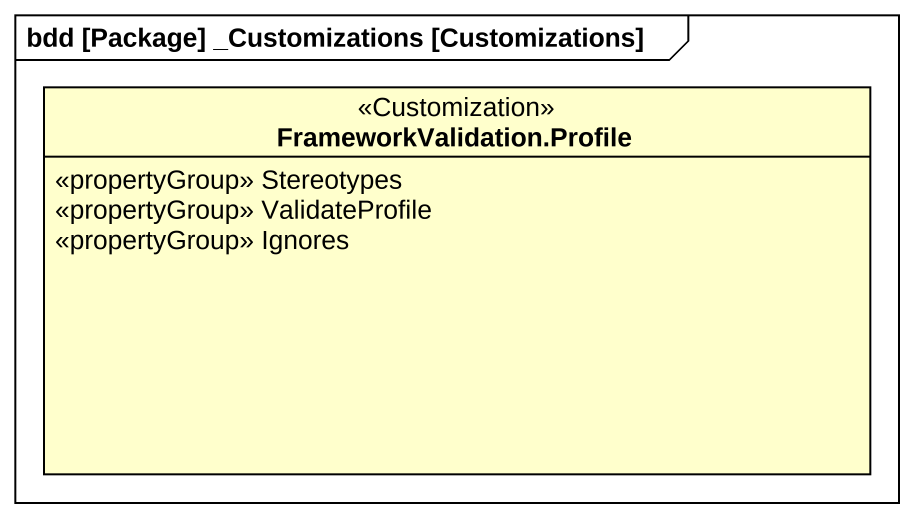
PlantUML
@startuml
mainframe bdd [Package] _Customizations [Customizations]
hide circle
hide empty members
class "FrameworkValidation.Profile" as FrameworkValidation_Profile <<Customization>> {
  <<propertyGroup>> Stereotypes
  <<propertyGroup>> ValidateProfile
  <<propertyGroup>> Ignores
}
@enduml
